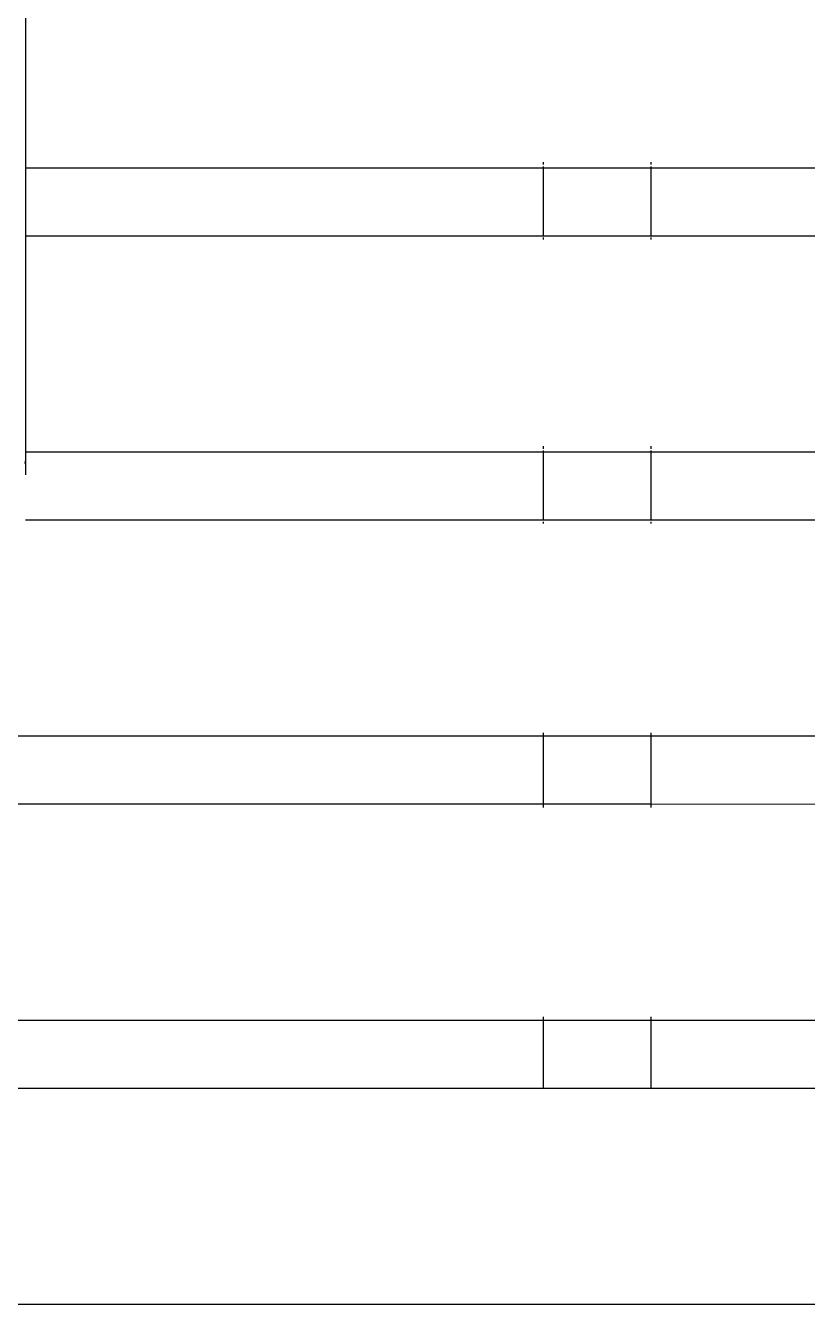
# Model space of a CAD drawing. Header units: millimetres. Extents: x 21 to 5427, y 20 to 4028.
# Drawn here: x 1255.4 to 1392.9, y 2484.6 to 2709.6 of the extents above; entities that cross this region are included whole.
import ezdxf

# ---------------------------------------------------------------- set-up
doc = ezdxf.new("R2010")
doc.units = ezdxf.units.MM

msp = doc.modelspace()

# ---------------------------------------------------------------- linework, layer by layer
for p, q in [((1255.38, 2720.59), (1255.38, 2686.59)), ((1255.38, 2686.59), (1255.38, 2686.2)), ((1255.38, 2686.2), (1255.38, 2686.07)), ((1255.38, 2686.07), (1255.38, 2685.59)), ((1255.38, 2685.59), (1255.38, 2685.17)), ((1255.38, 2685.17), (1255.38, 2684.85)), ((1255.38, 2684.85), (1255.38, 2684.65)), ((1346.46, 2685.17), (1346.46, 2685.59)), ((1346.46, 2684.65), (1346.46, 2684.85)), ((1365.38, 2685.17), (1365.38, 2685.59)), ((1365.38, 2684.65), (1365.38, 2684.85)), ((1255.38, 2684.65), (1255.38, 2684.62)), ((1255.38, 2684.62), (1255.38, 2684.59)), ((1255.38, 2684.59), (1346.46, 2684.59)), ((1255.38, 2684.59), (1255.38, 2672.59)), ((1346.46, 2684.62), (1346.46, 2684.65)), ((1346.46, 2684.59), (1346.46, 2684.62)), ((1346.46, 2684.59), (1346.7, 2684.59)), ((1346.46, 2672.59), (1346.46, 2684.59)), ((1346.7, 2684.59), (1365.38, 2684.59)), ((1365.38, 2684.62), (1365.38, 2684.65)), ((1365.38, 2684.59), (1365.38, 2684.62)), ((1365.38, 2672.59), (1365.38, 2684.59)), ((1365.38, 2684.59), (1405.38, 2684.59)), ((1346.46, 2672.59), (1255.38, 2672.59)), ((1255.38, 2672.59), (1255.38, 2672.54)), ((1255.38, 2672.54), (1255.38, 2672.32)), ((1255.38, 2672.32), (1255.38, 2672)), ((1255.38, 2672), (1255.38, 2671.59)), ((1255.38, 2671.59), (1255.38, 2671.1)), ((1346.46, 2672.54), (1346.46, 2672.59)), ((1346.7, 2672.59), (1346.46, 2672.59)), ((1346.46, 2672.52), (1346.46, 2672.54)), ((1346.46, 2672), (1346.46, 2672.32)), ((1365.38, 2672.59), (1346.7, 2672.59)), ((1365.38, 2672.55), (1365.38, 2672.59)), ((1405.38, 2672.59), (1365.38, 2672.59)), ((1365.38, 2672.52), (1365.38, 2672.55)), ((1365.38, 2672), (1365.38, 2672.32)), ((1255.38, 2671.1), (1255.38, 2670.97)), ((1255.38, 2670.97), (1255.38, 2670.59)), ((1255.38, 2670.59), (1255.38, 2636.59)), ((1255.38, 2636.59), (1255.38, 2636.2)), ((1255.38, 2636.2), (1255.38, 2636.07)), ((1255.38, 2636.07), (1255.38, 2635.59)), ((1255.38, 2635.59), (1255.38, 2635.17)), ((1255.38, 2635.17), (1255.38, 2634.85)), ((1346.46, 2635.17), (1346.46, 2635.59)), ((1365.38, 2635.17), (1365.38, 2635.59)), ((1255.31, 2632.56), (1255.38, 2633.04)), ((1255.38, 2634.85), (1255.38, 2634.65)), ((1255.38, 2634.65), (1255.38, 2634.62)), ((1255.38, 2634.62), (1255.38, 2634.59)), ((1255.38, 2634.59), (1346.46, 2634.59)), ((1255.38, 2634.59), (1255.38, 2633.04)), ((1255.38, 2633.04), (1255.38, 2630.59)), ((1346.46, 2634.65), (1346.46, 2634.85)), ((1346.46, 2634.62), (1346.46, 2634.65)), ((1346.46, 2634.59), (1346.46, 2634.62)), ((1346.46, 2634.59), (1346.7, 2634.59)), ((1346.46, 2622.59), (1346.46, 2634.59)), ((1346.7, 2634.59), (1365.38, 2634.59)), ((1365.38, 2634.65), (1365.38, 2634.85)), ((1365.38, 2634.59), (1365.38, 2634.65)), ((1365.38, 2634.59), (1405.38, 2634.59)), ((1365.38, 2622.59), (1365.38, 2634.59)), ((1346.46, 2622.59), (1255.38, 2622.59)), ((1346.46, 2622.55), (1346.46, 2622.59)), ((1346.7, 2622.59), (1346.46, 2622.59)), ((1346.46, 2622.52), (1346.46, 2622.55)), ((1346.46, 2622), (1346.46, 2622.32)), ((1365.38, 2622.59), (1346.7, 2622.59)), ((1365.38, 2622.55), (1365.38, 2622.59)), ((1405.38, 2622.59), (1365.38, 2622.59)), ((1365.38, 2622.52), (1365.38, 2622.55)), ((1365.38, 2622), (1365.38, 2622.32)), ((1346.46, 2584.59), (1204.16, 2584.59)), ((1346.46, 2584.85), (1346.46, 2585.17)), ((1346.46, 2584.65), (1346.46, 2584.85)), ((1346.46, 2584.59), (1346.46, 2584.65)), ((1346.46, 2572.59), (1346.46, 2584.59)), ((1346.7, 2584.59), (1346.46, 2584.59)), ((1365.38, 2584.59), (1346.7, 2584.59)), ((1365.38, 2584.85), (1365.38, 2585.17)), ((1365.38, 2584.65), (1365.38, 2584.85)), ((1365.38, 2584.59), (1365.38, 2584.65)), ((1365.38, 2572.59), (1365.38, 2584.59)), ((1405.38, 2584.59), (1365.38, 2584.59)), ((1346.46, 2572.59), (1204.16, 2572.59)), ((1346.7, 2572.59), (1346.46, 2572.59)), ((1346.46, 2572.52), (1346.46, 2572.59)), ((1346.46, 2572.32), (1346.46, 2572.52)), ((1346.46, 2572), (1346.46, 2572.32)), ((1365.38, 2572.59), (1346.7, 2572.59)), ((1365.38, 2572.56), (1365.38, 2572.59)), ((1405.38, 2572.56), (1365.38, 2572.59)), ((1365.38, 2572.52), (1365.38, 2572.56)), ((1365.38, 2572.32), (1365.38, 2572.52)), ((1365.38, 2572), (1365.38, 2572.32)), ((1204.16, 2534.59), (1346.46, 2534.59)), ((1346.46, 2534.85), (1346.46, 2535.17)), ((1346.46, 2534.65), (1346.46, 2534.85)), ((1346.46, 2534.59), (1346.46, 2534.65)), ((1346.46, 2534.59), (1346.7, 2534.59)), ((1346.46, 2522.59), (1346.46, 2534.59)), ((1346.7, 2534.59), (1363.49, 2534.59)), ((1363.49, 2534.59), (1365.38, 2534.6)), ((1365.38, 2534.85), (1365.38, 2535.17)), ((1365.38, 2534.63), (1365.38, 2534.85)), ((1365.38, 2534.6), (1365.38, 2534.63)), ((1365.38, 2522.59), (1365.38, 2534.6)), ((1365.38, 2534.6), (1405.38, 2534.6)), ((1346.46, 2522.59), (1204.16, 2522.59)), ((1346.46, 2522.55), (1346.46, 2522.59)), ((1346.7, 2522.59), (1346.46, 2522.59)), ((1346.46, 2522.52), (1346.46, 2522.55)), ((1357.62, 2522.59), (1346.7, 2522.59)), ((1365.38, 2522.59), (1357.62, 2522.59)), ((1365.38, 2522.55), (1365.38, 2522.59)), ((1405.38, 2522.59), (1365.38, 2522.59)), ((1365.38, 2522.52), (1365.38, 2522.55)), ((1440.38, 2484.59), (1204.16, 2484.59))]:
    msp.add_line(p, q)

doc.saveas('drawing.dxf')
